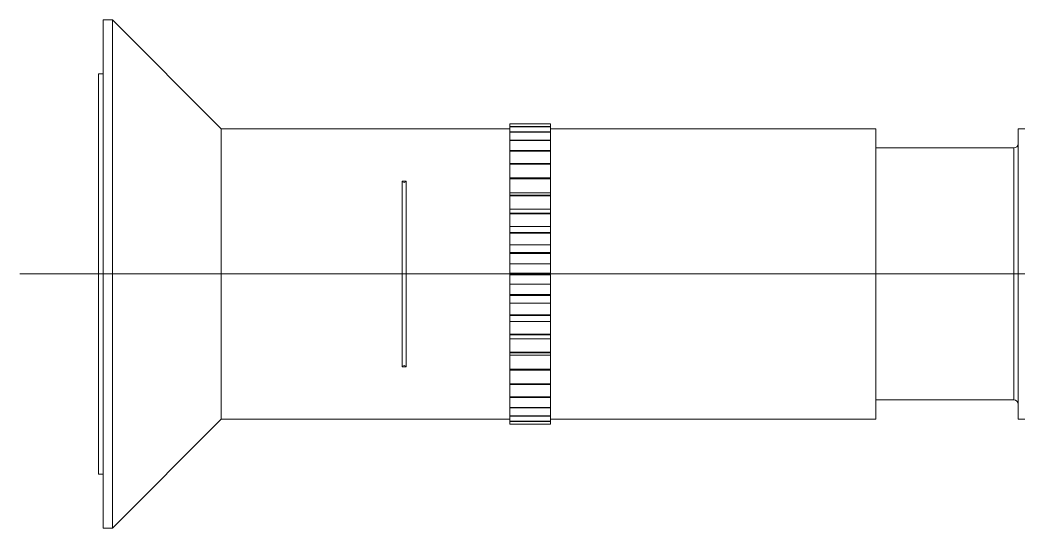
# Model space of a CAD drawing. Header units: millimetres. Extents: x 1459 to 16731, y 971 to 8404.
# Drawn here: x 5491.16 to 5540.25, y 2517.75 to 2542.75 of the extents above; entities that cross this region are included whole.
import ezdxf

# ---------------------------------------------------------------- set-up
doc = ezdxf.new("R2010")
doc.units = ezdxf.units.MM
doc.header["$LTSCALE"] = 0.5
doc.layers.add('Quincaillerie', color=150, linetype='Continuous', lineweight=20)

msp = doc.modelspace()

# ---------------------------------------------------------------- linework, layer by layer
at = {"layer": 'Quincaillerie', "lineweight": 20}
for p, q in [((5495.253, 2530.255), (5495.253, 2542.755)), ((5495.253, 2542.755), (5495.703, 2542.755)), ((5495.703, 2542.755), (5501.053, 2537.405)), ((5495.703, 2530.255), (5495.703, 2542.755)), ((5495.018, 2530.255), (5495.018, 2540.105)), ((5495.018, 2530.255), (5495.018, 2540.105)), ((5495.018, 2540.105), (5495.253, 2540.105)), ((5495.018, 2540.105), (5495.253, 2540.105)), ((5501.053, 2537.405), (5515.253, 2537.405)), ((5501.053, 2530.255), (5501.053, 2537.405)), ((5501.053, 2537.405), (5501.053, 2530.255)), ((5517.253, 2537.64), (5515.253, 2537.64)), ((5515.253, 2537.64), (5515.253, 2537.638)), ((5515.253, 2537.638), (5517.253, 2537.638)), ((5515.253, 2537.638), (5515.253, 2537.509)), ((5517.253, 2537.509), (5515.253, 2537.509)), ((5515.253, 2537.509), (5515.253, 2537.501)), ((5515.253, 2537.501), (5517.253, 2537.501)), ((5515.253, 2537.501), (5515.253, 2537.243)), ((5517.253, 2537.243), (5515.253, 2537.243)), ((5515.253, 2537.243), (5515.253, 2537.229)), ((5515.253, 2537.229), (5515.253, 2536.916)), ((5515.253, 2537.229), (5517.253, 2537.229)), ((5517.253, 2537.64), (5517.253, 2537.638)), ((5517.253, 2537.638), (5517.253, 2537.509)), ((5517.253, 2537.509), (5517.253, 2537.501)), ((5517.253, 2537.501), (5517.253, 2537.243)), ((5517.253, 2537.405), (5533.253, 2537.405)), ((5517.253, 2537.243), (5517.253, 2537.229)), ((5517.253, 2537.229), (5517.253, 2536.916)), ((5533.253, 2537.405), (5533.253, 2530.255)), ((5540.253, 2537.405), (5545.853, 2537.405)), ((5540.253, 2537.405), (5540.253, 2530.255)), ((5515.253, 2536.916), (5515.253, 2536.847)), ((5517.253, 2536.847), (5515.253, 2536.847)), ((5515.253, 2536.847), (5515.253, 2536.827)), ((5515.253, 2536.827), (5517.253, 2536.827)), ((5515.253, 2536.827), (5515.253, 2536.5)), ((5517.253, 2536.916), (5517.253, 2536.847)), ((5517.253, 2536.847), (5517.253, 2536.827)), ((5517.253, 2536.827), (5517.253, 2536.5)), ((5515.253, 2536.5), (5515.253, 2536.327)), ((5517.253, 2536.327), (5515.253, 2536.327)), ((5515.253, 2536.327), (5515.253, 2536.303)), ((5515.253, 2536.303), (5517.253, 2536.303)), ((5515.253, 2536.303), (5515.253, 2535.968)), ((5517.253, 2536.5), (5517.253, 2536.327)), ((5517.253, 2536.327), (5517.253, 2536.303)), ((5517.253, 2536.303), (5517.253, 2535.968)), ((5533.253, 2536.455), (5540.053, 2536.455)), ((5540.053, 2536.455), (5540.053, 2530.255)), ((5515.253, 2535.968), (5515.253, 2535.695)), ((5517.253, 2535.968), (5517.253, 2535.695)), ((5517.253, 2535.695), (5515.253, 2535.695)), ((5515.253, 2535.695), (5515.253, 2535.666)), ((5515.253, 2535.666), (5517.253, 2535.666)), ((5515.253, 2535.666), (5515.253, 2535.33)), ((5515.253, 2535.33), (5515.253, 2534.971)), ((5517.253, 2535.695), (5517.253, 2535.666)), ((5517.253, 2535.666), (5517.253, 2535.33)), ((5517.253, 2535.33), (5517.253, 2534.971)), ((5509.953, 2530.255), (5509.953, 2534.828)), ((5510.153, 2534.828), (5509.953, 2534.828)), ((5510.153, 2530.255), (5510.153, 2534.828)), ((5515.253, 2534.982), (5517.253, 2534.982)), ((5515.253, 2534.971), (5515.253, 2534.961)), ((5517.253, 2534.961), (5515.253, 2534.961)), ((5515.253, 2534.961), (5515.253, 2534.929)), ((5515.253, 2534.929), (5517.253, 2534.929)), ((5515.253, 2534.929), (5515.253, 2534.596)), ((5517.253, 2534.971), (5517.253, 2534.961)), ((5517.253, 2534.961), (5517.253, 2534.929)), ((5517.253, 2534.929), (5517.253, 2534.596)), ((5515.253, 2534.596), (5515.253, 2534.196)), ((5517.253, 2534.596), (5517.253, 2534.196)), ((5515.253, 2534.254), (5517.253, 2534.254)), ((5515.253, 2534.196), (5515.253, 2534.14)), ((5517.253, 2534.14), (5515.253, 2534.14)), ((5515.253, 2534.14), (5515.253, 2534.104)), ((5515.253, 2534.104), (5517.253, 2534.104)), ((5515.253, 2534.104), (5515.253, 2533.782)), ((5515.253, 2533.782), (5515.253, 2533.347)), ((5517.253, 2534.196), (5517.253, 2534.14)), ((5517.253, 2534.14), (5517.253, 2534.104)), ((5517.253, 2534.104), (5517.253, 2533.782)), ((5517.253, 2533.782), (5517.253, 2533.347)), ((5515.253, 2533.451), (5517.253, 2533.451)), ((5515.253, 2533.347), (5515.253, 2533.246)), ((5517.253, 2533.347), (5517.253, 2533.246)), ((5517.253, 2533.246), (5515.253, 2533.246)), ((5515.253, 2533.246), (5515.253, 2533.208)), ((5515.253, 2533.208), (5517.253, 2533.208)), ((5515.253, 2533.208), (5515.253, 2532.903)), ((5515.253, 2532.44), (5515.253, 2532.903)), ((5517.253, 2533.246), (5517.253, 2533.208)), ((5517.253, 2533.208), (5517.253, 2532.903)), ((5517.253, 2532.903), (5517.253, 2532.44)), ((5515.253, 2532.588), (5517.253, 2532.588)), ((5515.253, 2532.44), (5515.253, 2532.296)), ((5517.253, 2532.296), (5515.253, 2532.296)), ((5515.253, 2532.296), (5515.253, 2532.256)), ((5517.253, 2532.44), (5517.253, 2532.296)), ((5517.253, 2532.296), (5517.253, 2532.256)), ((5515.253, 2532.256), (5517.253, 2532.256)), ((5515.253, 2532.256), (5515.253, 2531.974)), ((5515.253, 2531.974), (5515.253, 2531.493)), ((5517.253, 2532.256), (5517.253, 2531.974)), ((5517.253, 2531.974), (5517.253, 2531.493)), ((5515.253, 2531.682), (5517.253, 2531.682)), ((5515.253, 2531.493), (5515.253, 2531.309)), ((5517.253, 2531.493), (5517.253, 2531.309)), ((5517.253, 2531.309), (5515.253, 2531.309)), ((5515.253, 2531.309), (5515.253, 2531.268)), ((5515.253, 2531.268), (5517.253, 2531.268)), ((5515.253, 2531.268), (5515.253, 2531.013)), ((5515.253, 2531.013), (5515.253, 2530.522)), ((5517.253, 2531.309), (5517.253, 2531.268)), ((5517.253, 2531.268), (5517.253, 2531.013)), ((5517.253, 2531.013), (5517.253, 2530.522)), ((5515.253, 2530.75), (5517.253, 2530.75)), ((5515.253, 2530.522), (5515.253, 2530.302)), ((5517.253, 2530.522), (5517.253, 2530.302)), ((5601.157, 2530.255), (5491.158, 2530.255)), ((5495.018, 2530.255), (5495.018, 2520.405)), ((5495.253, 2530.255), (5495.253, 2517.755)), ((5495.703, 2530.255), (5495.703, 2517.755)), ((5501.053, 2523.105), (5501.053, 2530.255)), ((5501.053, 2530.255), (5501.053, 2523.105)), ((5509.953, 2530.255), (5509.953, 2525.681)), ((5510.153, 2530.255), (5510.153, 2525.681)), ((5517.253, 2530.302), (5515.253, 2530.302)), ((5515.253, 2530.302), (5515.253, 2530.26)), ((5515.253, 2530.26), (5517.253, 2530.26)), ((5515.253, 2530.26), (5515.253, 2530.255)), ((5515.253, 2530.249), (5515.253, 2530.255)), ((5515.253, 2530.249), (5517.253, 2530.249)), ((5515.253, 2530.207), (5515.253, 2530.249)), ((5517.253, 2530.207), (5515.253, 2530.207)), ((5515.253, 2529.987), (5515.253, 2530.207)), ((5515.253, 2529.497), (5515.253, 2529.987)), ((5517.253, 2530.302), (5517.253, 2530.26)), ((5517.253, 2530.26), (5517.253, 2530.255)), ((5517.253, 2530.249), (5517.253, 2530.255)), ((5517.253, 2530.207), (5517.253, 2530.249)), ((5517.253, 2529.987), (5517.253, 2530.207)), ((5517.253, 2529.497), (5517.253, 2529.987)), ((5533.253, 2523.105), (5533.253, 2530.255)), ((5540.053, 2524.055), (5540.053, 2530.255)), ((5540.253, 2523.105), (5540.253, 2530.255)), ((5515.253, 2529.759), (5517.253, 2529.759)), ((5515.253, 2529.242), (5515.253, 2529.497)), ((5517.253, 2529.242), (5517.253, 2529.497)), ((5515.253, 2529.2), (5515.253, 2529.242)), ((5515.253, 2529.242), (5517.253, 2529.242)), ((5517.253, 2529.2), (5515.253, 2529.2)), ((5515.253, 2529.016), (5515.253, 2529.2)), ((5515.253, 2528.535), (5515.253, 2529.016)), ((5517.253, 2529.2), (5517.253, 2529.242)), ((5517.253, 2529.016), (5517.253, 2529.2)), ((5517.253, 2528.535), (5517.253, 2529.016)), ((5515.253, 2528.827), (5517.253, 2528.827)), ((5515.253, 2528.253), (5515.253, 2528.535)), ((5517.253, 2528.253), (5517.253, 2528.535)), ((5515.253, 2528.253), (5517.253, 2528.253)), ((5515.253, 2528.213), (5515.253, 2528.253)), ((5517.253, 2528.213), (5515.253, 2528.213)), ((5515.253, 2528.069), (5515.253, 2528.213)), ((5515.253, 2528.069), (5515.253, 2527.606)), ((5515.253, 2527.921), (5517.253, 2527.921)), ((5517.253, 2528.213), (5517.253, 2528.253)), ((5517.253, 2528.069), (5517.253, 2528.213)), ((5517.253, 2527.606), (5517.253, 2528.069)), ((5515.253, 2527.302), (5515.253, 2527.606)), ((5517.253, 2527.302), (5517.253, 2527.606)), ((5515.253, 2527.302), (5517.253, 2527.302)), ((5515.253, 2527.263), (5515.253, 2527.302)), ((5517.253, 2527.263), (5515.253, 2527.263)), ((5515.253, 2527.162), (5515.253, 2527.263)), ((5515.253, 2526.727), (5515.253, 2527.162)), ((5515.253, 2527.058), (5517.253, 2527.058)), ((5517.253, 2527.263), (5517.253, 2527.302)), ((5517.253, 2527.162), (5517.253, 2527.263)), ((5517.253, 2526.727), (5517.253, 2527.162)), ((5515.253, 2526.405), (5515.253, 2526.727)), ((5515.253, 2526.405), (5517.253, 2526.405)), ((5515.253, 2526.369), (5515.253, 2526.405)), ((5517.253, 2526.405), (5517.253, 2526.727)), ((5517.253, 2526.369), (5517.253, 2526.405)), ((5517.253, 2526.369), (5515.253, 2526.369)), ((5515.253, 2526.313), (5515.253, 2526.369)), ((5515.253, 2525.913), (5515.253, 2526.313)), ((5515.253, 2526.256), (5517.253, 2526.256)), ((5515.253, 2525.58), (5515.253, 2525.913)), ((5517.253, 2526.313), (5517.253, 2526.369)), ((5517.253, 2525.913), (5517.253, 2526.313)), ((5517.253, 2525.58), (5517.253, 2525.913)), ((5510.153, 2525.681), (5509.953, 2525.681)), ((5515.253, 2525.58), (5517.253, 2525.58)), ((5515.253, 2525.548), (5515.253, 2525.58)), ((5517.253, 2525.548), (5515.253, 2525.548)), ((5515.253, 2525.538), (5515.253, 2525.548)), ((5515.253, 2525.18), (5515.253, 2525.538)), ((5515.253, 2525.527), (5517.253, 2525.527)), ((5517.253, 2525.548), (5517.253, 2525.58)), ((5517.253, 2525.538), (5517.253, 2525.548)), ((5517.253, 2525.18), (5517.253, 2525.538)), ((5515.253, 2524.843), (5515.253, 2525.18)), ((5517.253, 2524.843), (5517.253, 2525.18)), ((5515.253, 2524.843), (5517.253, 2524.843)), ((5515.253, 2524.814), (5515.253, 2524.843)), ((5517.253, 2524.814), (5515.253, 2524.814)), ((5515.253, 2524.541), (5515.253, 2524.814)), ((5515.253, 2524.206), (5515.253, 2524.541)), ((5517.253, 2524.814), (5517.253, 2524.843)), ((5517.253, 2524.541), (5517.253, 2524.814)), ((5517.253, 2524.206), (5517.253, 2524.541)), ((5515.253, 2524.206), (5517.253, 2524.206)), ((5515.253, 2524.182), (5515.253, 2524.206)), ((5517.253, 2524.182), (5515.253, 2524.182)), ((5515.253, 2524.009), (5515.253, 2524.182)), ((5515.253, 2523.682), (5515.253, 2524.009)), ((5517.253, 2524.182), (5517.253, 2524.206)), ((5517.253, 2524.009), (5517.253, 2524.182)), ((5517.253, 2523.682), (5517.253, 2524.009)), ((5533.253, 2524.055), (5540.053, 2524.055)), ((5515.253, 2523.682), (5517.253, 2523.682)), ((5515.253, 2523.663), (5515.253, 2523.682)), ((5517.253, 2523.663), (5515.253, 2523.663)), ((5515.253, 2523.593), (5515.253, 2523.663)), ((5515.253, 2523.28), (5515.253, 2523.593)), ((5517.253, 2523.663), (5517.253, 2523.682)), ((5517.253, 2523.593), (5517.253, 2523.663)), ((5517.253, 2523.28), (5517.253, 2523.593)), ((5495.703, 2517.755), (5501.053, 2523.105)), ((5501.053, 2523.105), (5515.253, 2523.105)), ((5515.253, 2523.28), (5517.253, 2523.28)), ((5515.253, 2523.266), (5515.253, 2523.28)), ((5517.253, 2523.266), (5515.253, 2523.266)), ((5515.253, 2523.008), (5515.253, 2523.266)), ((5515.253, 2523.008), (5517.253, 2523.008)), ((5515.253, 2523), (5515.253, 2523.008)), ((5517.253, 2523), (5515.253, 2523)), ((5515.253, 2522.871), (5515.253, 2523)), ((5517.253, 2523.266), (5517.253, 2523.28)), ((5517.253, 2523.008), (5517.253, 2523.266)), ((5517.253, 2523.105), (5533.253, 2523.105)), ((5517.253, 2523), (5517.253, 2523.008)), ((5517.253, 2522.871), (5517.253, 2523)), ((5540.253, 2523.105), (5545.853, 2523.105)), ((5515.253, 2522.871), (5517.253, 2522.871)), ((5515.253, 2522.869), (5515.253, 2522.871)), ((5517.253, 2522.869), (5515.253, 2522.869)), ((5517.253, 2522.869), (5517.253, 2522.871)), ((5495.018, 2520.405), (5495.253, 2520.405)), ((5495.253, 2517.755), (5495.703, 2517.755))]:
    msp.add_line(p, q, dxfattribs=at)
at = {"layer": 'Quincaillerie', "lineweight": 20, "extrusion": (7.34788e-32, 1.2e-15, -1)}
msp.add_arc((-5540.053, 2536.655), 0.2, 180, 270, dxfattribs=at)
at = {"layer": 'Quincaillerie', "lineweight": 20, "extrusion": (-7.34788e-32, -1.2e-15, -1)}
msp.add_arc((-5540.053, 2523.855), 0.2, 90, 180, dxfattribs=at)
at = {"layer": 'Quincaillerie', "lineweight": 20, "extrusion": (7.34788e-32, 1.2e-15, -1)}
msp.add_ellipse((5510.053, 2534.828), major_axis=(-0.1, 0), ratio=0.63969, start_param=3.141593, end_param=6.283185, dxfattribs=at)
at = {"layer": 'Quincaillerie', "lineweight": 20}
msp.add_ellipse((5510.053, 2525.681), major_axis=(-0.1, 0), ratio=0.63969, start_param=3.141593, end_param=6.283185, dxfattribs=at)

doc.saveas('drawing.dxf')
